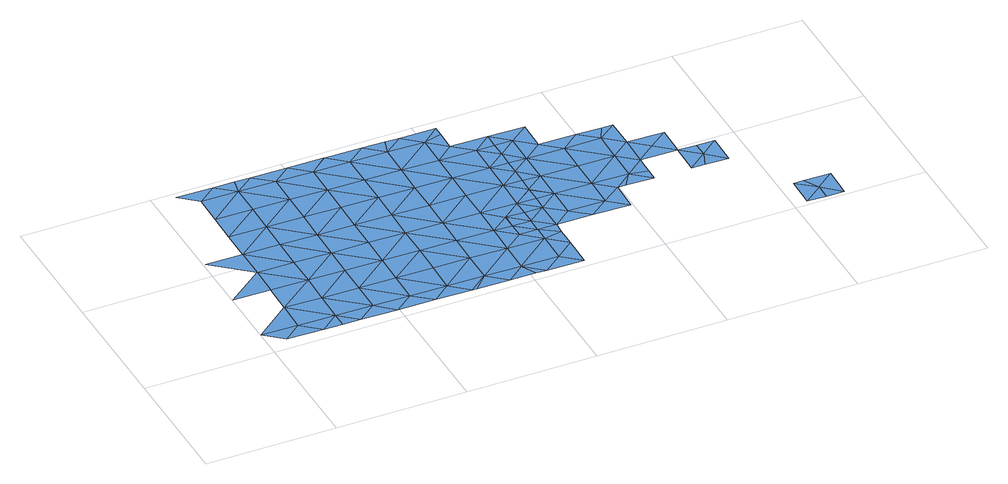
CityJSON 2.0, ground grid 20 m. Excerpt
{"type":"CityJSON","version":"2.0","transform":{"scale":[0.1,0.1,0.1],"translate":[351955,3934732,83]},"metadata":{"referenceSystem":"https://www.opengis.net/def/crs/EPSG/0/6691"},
"CityObjects":{
"waterbody1":{"type":"WaterBody","attributes":{"name":"4","class":"1140","function":"1","WaterBodyRiverFloodingRiskAttribute.description":"2","WaterBodyRiverFloodingRiskAttribute.rankOrg":"2","WaterBodyRiverFloodingRiskAttribute.adminType":"2","WaterBodyRiverFloodingRiskAttribute.scale":"L1"},"geometry":[{"type":"MultiSurface","lod":"1","boundaries":[[[0,1,2]],[[3,0,2]],[[2,1,4]],[[5,3,2]],[[6,7,8]],[[5,2,4]],[[9,7,3]],[[10,5,4]],[[5,11,3]],[[12,8,13]],[[7,9,8]],[[3,11,9]],[[5,10,14]],[[13,8,15]],[[5,16,11]],[[15,8,9]],[[17,18,13]],[[16,5,14]],[[19,17,13]],[[20,9,11]],[[13,15,19]],[[18,21,22]],[[23,24,25]],[[26,20,11]],[[11,16,26]],[[9,27,15]],[[16,14,28]],[[18,17,21]],[[23,22,29]],[[19,15,27]],[[29,22,21]],[[16,30,26]],[[23,29,24]],[[9,20,27]],[[19,31,17]],[[30,16,28]],[[29,32,24]],[[30,33,26]],[[26,34,20]],[[19,27,31]],[[35,36,17]],[[20,34,27]],[[35,17,31]],[[28,37,30]],[[21,17,36]],[[29,21,36]],[[26,33,34]],[[32,29,38]],[[31,27,39]],[[30,40,33]],[[41,35,31]],[[40,30,37]],[[27,34,39]],[[38,29,42]],[[29,36,42]],[[43,41,31]],[[43,31,39]],[[33,44,34]],[[35,45,36]],[[46,38,42]],[[33,40,47]],[[34,48,39]],[[40,37,49]],[[44,33,47]],[[42,36,45]],[[35,41,45]],[[48,34,44]],[[43,39,48]],[[42,50,46]],[[51,41,43]],[[50,42,45]],[[52,49,53]],[[40,49,52]],[[41,51,45]],[[47,40,54]],[[43,48,55]],[[54,40,52]],[[44,47,54]],[[51,43,55]],[[56,46,50]],[[53,57,52]],[[48,44,58]],[[50,45,59]],[[59,45,51]],[[44,54,58]],[[58,60,48]],[[61,62,50]],[[56,50,62]],[[55,48,60]],[[63,52,57]],[[61,50,59]],[[52,64,54]],[[65,66,55]],[[66,59,51]],[[54,64,58]],[[65,55,60]],[[67,63,57]],[[51,55,66]],[[68,61,59]],[[52,63,64]],[[69,62,61]],[[60,58,70]],[[71,63,67]],[[70,58,64]],[[68,59,66]],[[72,69,61]],[[73,74,60]],[[73,60,70]],[[75,66,65]],[[76,63,71]],[[72,61,68]],[[65,60,74]],[[77,70,64]],[[76,78,63]],[[74,75,65]],[[75,68,66]],[[78,77,64]],[[72,79,69]],[[64,63,78]],[[80,73,70]],[[81,76,71]],[[82,80,70]],[[82,70,77]],[[83,72,68]],[[84,83,68]],[[84,68,75]],[[79,72,85]],[[86,77,78]],[[87,73,80]],[[76,88,78]],[[87,80,89]],[[87,90,73]],[[88,76,81]],[[90,75,74]],[[91,87,89]],[[74,73,90]],[[85,72,83]],[[86,78,92]],[[92,78,88]],[[93,84,75]],[[94,86,92]],[[95,83,84]],[[91,96,87]],[[97,85,83]],[[98,95,84]],[[75,90,93]],[[99,90,87]],[[100,101,87]],[[100,87,96]],[[101,99,87]],[[102,83,95]],[[98,84,93]],[[97,83,102]],[[103,93,90]],[[104,90,99]],[[103,90,104]],[[105,106,93]],[[93,103,105]],[[98,93,106]],[[95,98,107]],[[108,107,98]],[[98,106,108]]]}]},
"waterbody2":{"type":"WaterBody","attributes":{"name":"4","class":"1140","function":"1","WaterBodyRiverFloodingRiskAttribute.description":"2","WaterBodyRiverFloodingRiskAttribute.rankOrg":"1","WaterBodyRiverFloodingRiskAttribute.adminType":"2","WaterBodyRiverFloodingRiskAttribute.scale":"L1"},"geometry":[{"type":"MultiSurface","lod":"1","boundaries":[[[109,110,111]],[[112,113,114]],[[115,112,114]],[[116,117,118]],[[106,119,108]],[[108,119,107]],[[107,119,120]],[[120,119,109]],[[109,119,121]],[[110,109,121]],[[106,121,119]],[[121,122,110]],[[123,124,125]],[[110,124,111]],[[126,127,128]],[[111,124,123]],[[114,116,118]],[[113,116,114]],[[113,126,116]],[[127,126,113]],[[116,122,117]],[[121,117,122]],[[103,117,121]],[[117,103,104]],[[89,80,82]],[[118,101,100]],[[99,101,118]],[[117,99,118]],[[105,103,121]],[[106,105,121]],[[104,99,117]],[[129,126,128]],[[126,130,116]],[[131,115,114]],[[100,96,118]],[[91,89,132]],[[131,96,94]],[[131,94,115]],[[86,94,132]],[[96,132,94]],[[96,91,132]],[[131,118,96]],[[114,118,131]],[[82,86,132]],[[133,134,130]],[[134,124,130]],[[124,134,125]],[[110,130,124]],[[122,130,110]],[[116,130,122]],[[89,82,132]],[[86,82,77]],[[126,133,130]],[[129,133,126]]]}]},
"waterbody3":{"type":"WaterBody","attributes":{"name":"4","class":"1140","function":"1","WaterBodyRiverFloodingRiskAttribute.description":"2","WaterBodyRiverFloodingRiskAttribute.rankOrg":"2","WaterBodyRiverFloodingRiskAttribute.adminType":"2","WaterBodyRiverFloodingRiskAttribute.scale":"L1"},"geometry":[{"type":"MultiSurface","lod":"1","boundaries":[[[133,135,136]],[[136,134,133]],[[135,137,136]],[[136,137,134]]]}]},
"waterbody4":{"type":"WaterBody","attributes":{"name":"4","class":"1140","function":"1","WaterBodyRiverFloodingRiskAttribute.description":"2","WaterBodyRiverFloodingRiskAttribute.rankOrg":"2","WaterBodyRiverFloodingRiskAttribute.adminType":"2","WaterBodyRiverFloodingRiskAttribute.scale":"L1"},"geometry":[{"type":"MultiSurface","lod":"1","boundaries":[[[138,139,140]],[[141,139,138]],[[139,141,142]],[[135,140,139]],[[135,139,143]],[[139,142,143]]]}]},
"waterbody5":{"type":"WaterBody","attributes":{"name":"4","class":"1140","function":"1","WaterBodyRiverFloodingRiskAttribute.description":"2","WaterBodyRiverFloodingRiskAttribute.rankOrg":"2","WaterBodyRiverFloodingRiskAttribute.adminType":"2","WaterBodyRiverFloodingRiskAttribute.scale":"L1"},"geometry":[{"type":"MultiSurface","lod":"1","boundaries":[[[144,145,146]],[[147,145,144]],[[148,145,149]],[[149,145,147]],[[150,145,148]],[[150,146,145]]]}]}
},
"vertices":[
[1,45,3],[29,21,3],[57,44,3],[58,90,3],[85,20,3],[114,43,3],[2,137,3],[59,136,3],[60,182,3],[116,135,3],[114,19,3],[115,89,3],[4,230,3],[60,229,3],[142,19,3],[116,181,3],[171,42,3],[118,274,3],[61,275,3],[117,228,3],[172,134,3],[119,320,3],[62,321,3],[63,368,3],[91,390,3],[35,391,3],[171,88,3],[173,180,3],[198,18,3],[119,367,3],[227,41,3],[174,227,3],[124,390,3],[228,87,3],[229,133,3],[175,273,3],[175,319,3],[256,17,3],[148,389,3],[230,180,3],[284,40,3],[231,272,3],[176,366,3],[230,226,3],[286,133,3],[232,318,3],[205,389,3],[285,87,3],[286,179,3],[312,16,3],[233,365,3],[288,271,3],[341,39,3],[318,16,3],[341,86,3],[287,225,3],[260,388,3],[369,15,3],[342,132,3],[289,317,3],[343,178,3],[289,364,3],[262,388,3],[397,38,3],[398,85,3],[344,224,3],[344,270,3],[408,15,3],[345,316,3],[318,387,3],[399,131,3],[425,14,3],[346,363,3],[400,177,3],[400,223,3],[401,269,3],[454,37,3],[427,107,3],[455,84,3],[353,386,3],[427,153,3],[482,13,3],[427,130,3],[403,362,3],[402,315,3],[375,386,3],[455,107,3],[456,176,3],[483,60,3],[428,153,3],[457,222,3],[456,152,3],[483,89,3],[458,268,3],[484,107,3],[430,338,3],[484,152,3],[431,385,3],[459,314,3],[485,199,3],[485,175,3],[485,198,3],[431,369,3],[486,245,3],[486,222,3],[486,268,3],[487,291,3],[488,337,3],[487,314,3],
[543,290,3],[571,266,3],[600,289,3],[597,105,3],[598,150,3],[569,128,3],[540,106,3],[570,174,3],[514,221,3],[513,175,3],[515,313,3],[544,336,3],[514,267,3],[570,220,3],[639,288,3],[628,266,3],[656,288,3],[626,173,3],[611,150,3],[654,149,3],[654,167,3],[627,220,3],[512,129,3],[456,130,3],[655,196,3],[656,242,3],
[712,195,3],[684,219,3],[713,241,3],
[731,148,3],[740,171,3],[711,148,3],[767,147,3],[768,194,3],[740,194,3],
[879,53,3],[851,31,3],[878,7,3],[838,54,3],[822,8,3],[823,54,3],[850,7,3]
]}
